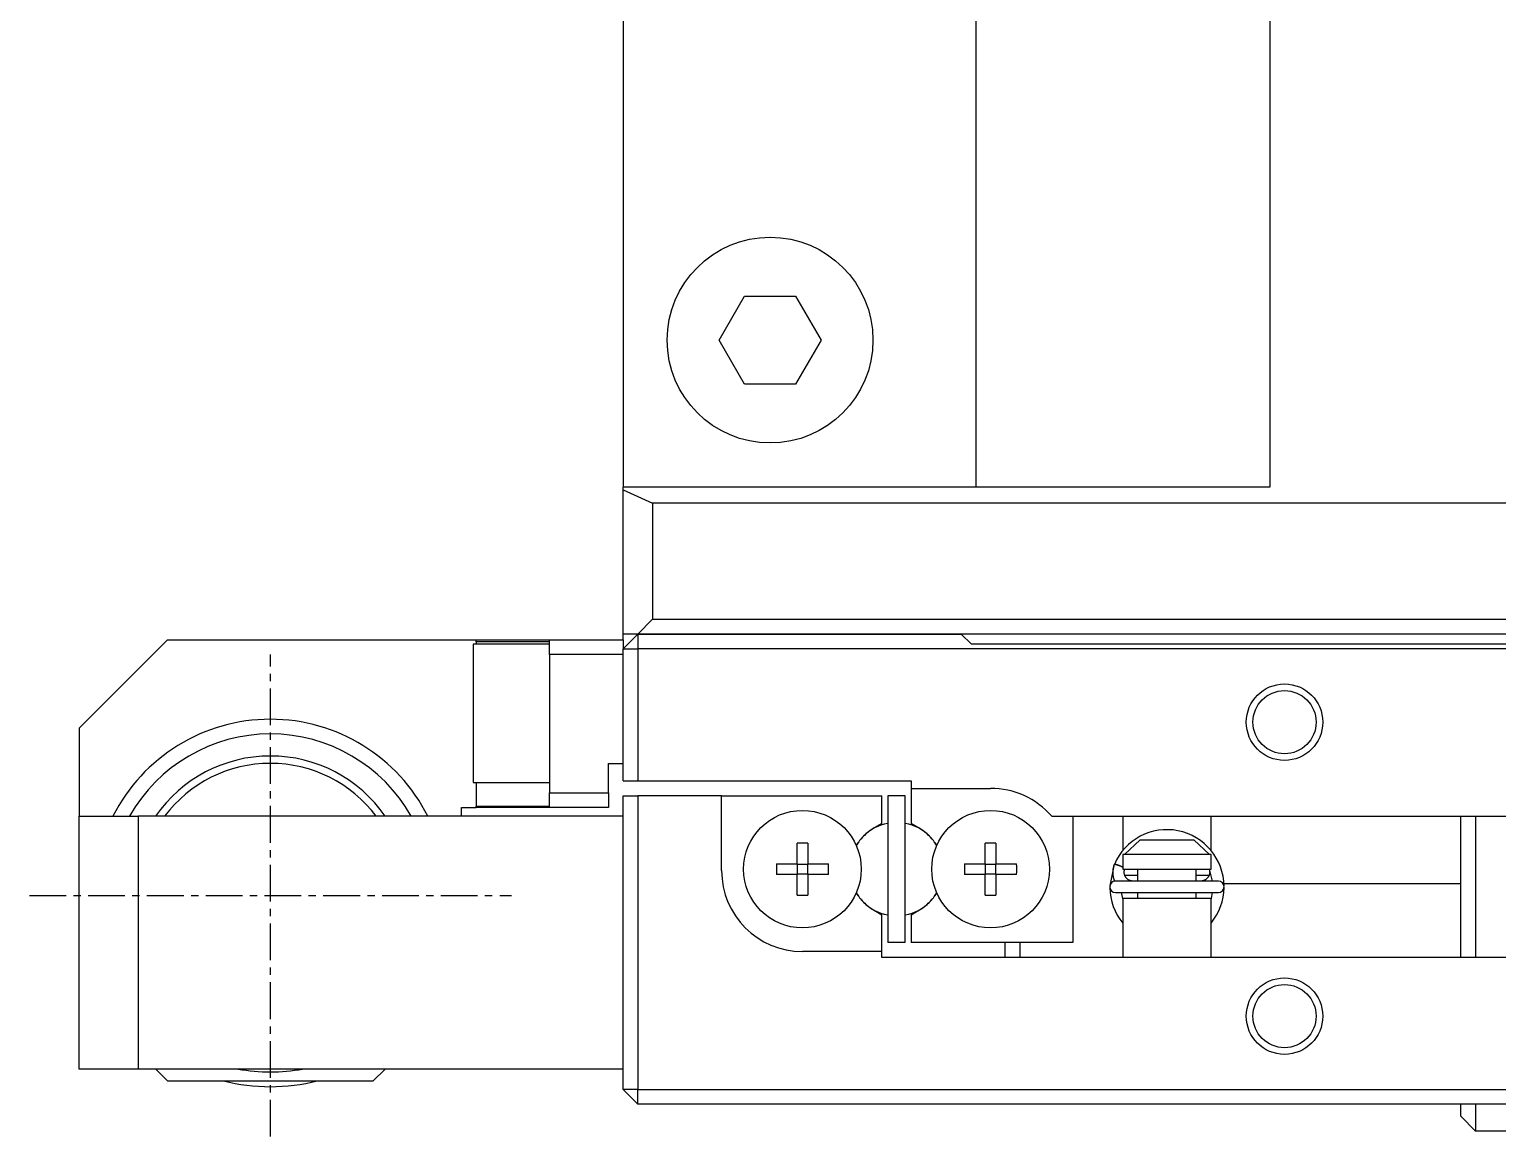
# Model space of a CAD drawing. Extents: x 60 to 297, y 47 to 311.
# Drawn here: x 59.82 to 109.77, y 205.09 to 242.76 of the extents above; entities that cross this region are included whole.
import ezdxf

# ---------------------------------------------------------------- set-up
doc = ezdxf.new("R2010")
doc.units = 0
doc.linetypes.add('CENTER', pattern=[2, 1.25, -0.25, 0.25, -0.25])
doc.layers.get('0').update_dxf_attribs({"linetype": 'CONTINUOUS'})
doc.layers.add('CENTER', color=1, linetype='CENTER')

msp = doc.modelspace()

# ---------------------------------------------------------------- linework, layer by layer
at = {"color": 7, "linetype": 'CONTINUOUS'}
for p, q in [((80.022, 261.687), (80.022, 227.187)), ((102.022, 257.174), (102.022, 227.187)), ((83.29, 232.187), (84.156, 233.687)), ((84.156, 233.687), (85.888, 233.687)), ((85.888, 233.687), (86.754, 232.187)), ((84.156, 230.687), (83.29, 232.187)), ((86.754, 232.187), (85.888, 230.687)), ((85.888, 230.687), (84.156, 230.687)), ((83.022, 227.187), (80.022, 227.187)), ((80.022, 227.096), (80.022, 227.187)), ((80.022, 222.187), (80.022, 227.096)), ((80.022, 227.096), (81.022, 226.641)), ((83.372, 227.187), (83.022, 227.187)), ((86.672, 227.187), (83.372, 227.187)), ((87.022, 227.187), (86.672, 227.187)), ((102.022, 227.187), (87.022, 227.187)), ((139.022, 226.641), (81.022, 226.641)), ((81.022, 226.641), (81.022, 222.687)), ((80.522, 222.187), (81.022, 222.687)), ((81.022, 222.687), (139.022, 222.687)), ((64.522, 221.987), (61.522, 218.987)), ((64.522, 221.987), (75.022, 221.987)), ((74.922, 221.837), (74.922, 217.137)), ((77.522, 221.837), (74.922, 221.837)), ((75.022, 221.987), (77.522, 221.987)), ((75.022, 221.918), (75.022, 221.987)), ((77.522, 221.918), (75.022, 221.918)), ((75.022, 221.918), (75.022, 221.837)), ((77.522, 221.987), (80.022, 221.987)), ((77.522, 221.487), (77.522, 221.987)), ((80.022, 221.987), (80.022, 222.187)), ((80.522, 222.187), (80.022, 222.187)), ((80.522, 222.187), (80.022, 221.687)), ((80.022, 221.987), (80.022, 221.687)), ((91.522, 222.187), (80.522, 222.187)), ((80.522, 222.187), (91.522, 222.187)), ((80.522, 222.187), (80.522, 221.687)), ((128.522, 222.187), (91.522, 222.187)), ((91.872, 221.837), (91.522, 222.187)), ((128.172, 221.837), (91.872, 221.837)), ((80.022, 221.487), (77.522, 221.487)), ((77.522, 221.487), (77.522, 216.787)), ((80.022, 217.187), (80.022, 221.687)), ((80.022, 221.687), (80.522, 221.687)), ((139.522, 221.687), (80.522, 221.687)), ((80.522, 221.687), (80.522, 217.187)), ((61.522, 218.987), (61.522, 215.987)), ((79.522, 216.787), (79.522, 217.787)), ((79.522, 217.787), (80.022, 217.787)), ((74.922, 217.137), (77.522, 217.137)), ((75.022, 217.137), (75.022, 216.327)), ((77.522, 216.787), (79.522, 216.787)), ((77.522, 216.287), (77.522, 216.787)), ((79.522, 216.787), (79.522, 216.287)), ((80.022, 217.187), (80.522, 217.187)), ((80.522, 217.187), (89.822, 217.187)), ((89.822, 217.187), (89.822, 216.937)), ((89.822, 216.937), (92.522, 216.937)), ((89.822, 216.937), (89.822, 215.738)), ((74.522, 216.287), (75.022, 216.287)), ((74.522, 215.987), (74.522, 216.287)), ((75.022, 216.327), (77.522, 216.327)), ((75.022, 216.287), (75.022, 216.327)), ((77.522, 216.287), (75.022, 216.287)), ((79.522, 216.287), (77.522, 216.287)), ((80.022, 206.687), (80.022, 216.687)), ((80.022, 216.687), (80.522, 216.687)), ((80.522, 216.687), (80.522, 206.687)), ((83.372, 216.687), (80.522, 216.687)), ((83.372, 216.687), (88.822, 216.687)), ((83.372, 214.137), (83.372, 216.687)), ((88.822, 215.738), (88.822, 216.687)), ((89.022, 216.687), (89.022, 211.687)), ((89.622, 216.687), (89.022, 216.687)), ((89.622, 211.687), (89.622, 216.687)), ((61.522, 207.387), (61.522, 215.987)), ((61.522, 215.987), (63.522, 215.987)), ((80.022, 215.987), (63.522, 215.987)), ((63.522, 215.987), (63.522, 207.387)), ((94.601, 215.987), (97.447, 215.987)), ((95.322, 215.987), (95.322, 211.687)), ((97.022, 215.987), (97.022, 214.824)), ((97.447, 215.987), (99.597, 215.987)), ((99.597, 215.987), (120.447, 215.987)), ((100.022, 214.824), (100.022, 215.987)), ((108.522, 211.187), (108.522, 215.987)), ((109.022, 215.987), (109.022, 211.187)), ((88.822, 215.738), (88.562, 215.588)), ((90.082, 215.588), (89.822, 215.738)), ((85.942, 214.367), (85.942, 215.074)), ((86.302, 215.074), (86.302, 214.367)), ((92.342, 214.367), (92.342, 215.074)), ((92.702, 215.074), (92.702, 214.367)), ((97.077, 214.687), (97.606, 215.187)), ((97.606, 215.187), (99.439, 215.187)), ((99.439, 215.187), (99.968, 214.687)), ((85.236, 214.367), (85.942, 214.367)), ((85.953, 214.357), (85.942, 214.367)), ((85.953, 214.357), (86.292, 214.357)), ((85.953, 214.018), (85.953, 214.357)), ((86.292, 214.357), (86.302, 214.367)), ((86.292, 214.357), (86.292, 214.018)), ((86.302, 214.367), (87.009, 214.367)), ((91.636, 214.367), (92.342, 214.367)), ((92.353, 214.357), (92.342, 214.367)), ((92.353, 214.357), (92.692, 214.357)), ((92.353, 214.018), (92.353, 214.357)), ((92.692, 214.357), (92.702, 214.367)), ((92.692, 214.357), (92.692, 214.018)), ((92.702, 214.367), (93.409, 214.367)), ((96.713, 214.298), (96.579, 213.615)), ((96.72, 214.318), (96.709, 214.285)), ((96.732, 214.348), (96.72, 214.318)), ((96.746, 214.377), (96.734, 214.35)), ((96.737, 214.357), (96.96, 214.29)), ((96.96, 214.29), (96.97, 214.285)), ((97.022, 214.687), (97.022, 214.187)), ((97.077, 214.687), (97.022, 214.687)), ((99.968, 214.687), (97.077, 214.687)), ((100.022, 214.687), (99.968, 214.687)), ((100.022, 214.187), (100.022, 214.687)), ((100.31, 214.351), (100.302, 214.369)), ((100.306, 214.357), (100.306, 214.361)), ((100.332, 214.295), (100.311, 214.352)), ((85.942, 214.007), (85.236, 214.007)), ((85.953, 214.018), (85.942, 214.007)), ((85.942, 213.301), (85.942, 214.007)), ((86.292, 214.018), (85.953, 214.018)), ((86.292, 214.018), (86.302, 214.007)), ((87.009, 214.007), (86.302, 214.007)), ((86.302, 214.007), (86.302, 213.301)), ((92.342, 214.007), (91.636, 214.007)), ((92.353, 214.018), (92.342, 214.007)), ((92.342, 213.301), (92.342, 214.007)), ((92.692, 214.018), (92.353, 214.018)), ((92.692, 214.018), (92.702, 214.007)), ((93.409, 214.007), (92.702, 214.007)), ((92.702, 214.007), (92.702, 213.301)), ((96.679, 214.117), (96.678, 214.083)), ((96.678, 214.083), (96.678, 214.049)), ((96.678, 214.049), (96.681, 214.015)), ((96.681, 214.151), (96.679, 214.117)), ((96.686, 214.185), (96.681, 214.151)), ((96.681, 214.015), (96.685, 213.981)), ((96.685, 213.981), (96.691, 213.947)), ((96.692, 214.219), (96.686, 214.185)), ((96.691, 213.947), (96.698, 213.913)), ((96.7, 214.252), (96.692, 214.219)), ((96.698, 213.913), (96.707, 213.88)), ((96.709, 214.285), (96.7, 214.252)), ((96.707, 213.88), (96.718, 213.848)), ((96.718, 213.848), (96.73, 213.816)), ((96.73, 213.816), (96.744, 213.785)), ((96.97, 214.285), (97.022, 214.259)), ((97.022, 214.187), (100.022, 214.187)), ((97.068, 214.097), (97.069, 214.112)), ((97.068, 214.081), (97.068, 214.097)), ((97.068, 214.066), (97.068, 214.081)), ((97.069, 214.051), (97.068, 214.066)), ((97.069, 214.112), (97.071, 214.127)), ((97.071, 214.036), (97.069, 214.051)), ((97.071, 214.127), (97.074, 214.141)), ((97.073, 214.022), (97.071, 214.036)), ((97.077, 214.007), (97.073, 214.022)), ((97.074, 214.141), (97.078, 214.156)), ((97.081, 213.992), (97.077, 214.007)), ((97.078, 214.156), (97.082, 214.17)), ((97.086, 213.978), (97.081, 213.992)), ((97.082, 214.17), (97.087, 214.185)), ((97.082, 213.987), (97.522, 213.987)), ((97.082, 213.987), (97.522, 213.987)), ((97.091, 213.964), (97.086, 213.978)), ((97.087, 214.185), (97.091, 214.195)), ((97.097, 213.951), (97.091, 213.964)), ((97.104, 213.937), (97.097, 213.951)), ((97.112, 213.924), (97.104, 213.937)), ((97.12, 213.912), (97.112, 213.924)), ((97.129, 213.899), (97.12, 213.912)), ((97.138, 213.888), (97.129, 213.899)), ((97.148, 213.877), (97.138, 213.888)), ((97.159, 213.866), (97.148, 213.877)), ((97.17, 213.856), (97.159, 213.866)), ((97.181, 213.846), (97.17, 213.856)), ((97.193, 213.837), (97.181, 213.846)), ((97.206, 213.829), (97.193, 213.837)), ((97.219, 213.821), (97.206, 213.829)), ((97.232, 213.814), (97.219, 213.821)), ((97.245, 213.807), (97.232, 213.814)), ((97.259, 213.801), (97.245, 213.807)), ((97.273, 213.796), (97.259, 213.801)), ((97.287, 213.792), (97.273, 213.796)), ((97.302, 213.788), (97.287, 213.792)), ((97.317, 213.785), (97.302, 213.788)), ((97.522, 214.187), (97.522, 213.782)), ((99.522, 213.782), (99.522, 214.187)), ((99.522, 213.987), (99.96, 213.987)), ((99.522, 213.987), (99.96, 213.987)), ((99.722, 213.787), (99.707, 213.784)), ((99.737, 213.789), (99.722, 213.787)), ((99.752, 213.793), (99.737, 213.789)), ((99.766, 213.797), (99.752, 213.793)), ((99.78, 213.802), (99.766, 213.797)), ((99.794, 213.808), (99.78, 213.802)), ((99.808, 213.814), (99.794, 213.808)), ((99.821, 213.821), (99.808, 213.814)), ((99.834, 213.829), (99.821, 213.821)), ((99.847, 213.837), (99.834, 213.829)), ((99.859, 213.846), (99.847, 213.837)), ((99.871, 213.856), (99.859, 213.846)), ((99.882, 213.866), (99.871, 213.856)), ((99.892, 213.876), (99.882, 213.866)), ((99.903, 213.887), (99.892, 213.876)), ((99.912, 213.899), (99.903, 213.887)), ((99.921, 213.911), (99.912, 213.899)), ((99.93, 213.924), (99.921, 213.911)), ((99.937, 213.937), (99.93, 213.924)), ((99.944, 213.95), (99.937, 213.937)), ((99.951, 213.963), (99.944, 213.95)), ((99.957, 213.977), (99.951, 213.963)), ((99.952, 214.199), (99.958, 214.184)), ((99.957, 214.187), (100.066, 213.782)), ((99.962, 213.992), (99.957, 213.977)), ((99.958, 214.184), (99.963, 214.17)), ((99.966, 214.006), (99.962, 213.992)), ((99.963, 214.17), (99.967, 214.155)), ((99.969, 214.021), (99.966, 214.006)), ((99.967, 214.155), (99.97, 214.141)), ((99.972, 214.036), (99.969, 214.021)), ((99.97, 214.141), (99.973, 214.126)), ((99.974, 214.051), (99.972, 214.036)), ((99.973, 214.126), (99.974, 214.111)), ((99.974, 214.111), (99.976, 214.096)), ((99.975, 214.066), (99.974, 214.051)), ((99.976, 214.081), (99.975, 214.066)), ((99.976, 214.096), (99.976, 214.081)), ((96.744, 213.785), (96.746, 213.78)), ((100.272, 213.782), (96.772, 213.782)), ((96.772, 213.392), (100.272, 213.392)), ((97.019, 213.187), (96.979, 213.392)), ((97.331, 213.782), (97.317, 213.785)), ((97.522, 213.392), (97.522, 213.187)), ((99.522, 213.187), (99.522, 213.392)), ((99.677, 213.782), (99.671, 213.782)), ((99.692, 213.783), (99.677, 213.782)), ((99.707, 213.784), (99.692, 213.783)), ((100.066, 213.392), (100.026, 213.187)), ((108.522, 213.687), (100.463, 213.687)), ((97.022, 213.176), (97.019, 213.187)), ((100.022, 213.187), (97.022, 213.187)), ((97.022, 213.187), (97.022, 211.187)), ((100.026, 213.187), (100.022, 213.174)), ((100.022, 211.187), (100.022, 213.187)), ((88.562, 212.787), (88.822, 212.636)), ((88.822, 211.387), (88.822, 212.636)), ((89.822, 212.636), (90.082, 212.787)), ((89.822, 212.636), (89.822, 211.687)), ((88.822, 211.387), (86.122, 211.387)), ((88.822, 211.187), (88.822, 211.387)), ((89.622, 211.687), (89.022, 211.687)), ((95.322, 211.687), (89.822, 211.687)), ((93.022, 211.187), (93.022, 211.687)), ((93.522, 211.687), (93.522, 211.187)), ((131.222, 211.187), (88.822, 211.187)), ((63.522, 207.387), (61.522, 207.387)), ((80.022, 207.387), (63.522, 207.387)), ((64.122, 207.387), (64.522, 206.987)), ((71.522, 206.987), (71.922, 207.387)), ((64.522, 206.987), (71.522, 206.987)), ((80.522, 206.687), (80.022, 206.687)), ((80.522, 206.187), (80.022, 206.687)), ((80.522, 206.687), (139.522, 206.687)), ((80.522, 206.187), (80.522, 206.687)), ((139.522, 206.187), (80.522, 206.187)), ((108.522, 205.779), (108.522, 206.187)), ((109.022, 206.187), (109.022, 205.271)), ((109.022, 205.271), (108.522, 205.779)), ((110.522, 205.271), (109.022, 205.271))]:
    msp.add_line(p, q, dxfattribs=at)
at = {"color": 9, "linetype": 'CONTINUOUS'}
msp.add_line((92.022, 261.731), (92.022, 227.187), dxfattribs=at)
at = {"color": 7, "linetype": 'CONTINUOUS'}
for points in [[(86.302, 215.074, 0), (86.299, 215.074, 0), (86.297, 215.074, 0), (86.294, 215.074, 0), (86.291, 215.074, 0), (86.288, 215.074, 0), (86.285, 215.074, 0), (86.283, 215.074, 0), (86.28, 215.074, 0), (86.277, 215.074, 0), (86.274, 215.074, 0), (86.271, 215.074, 0), (86.269, 215.074, 0), (86.266, 215.074, 0), (86.263, 215.074, 0), (86.26, 215.074, 0), (86.257, 215.075, 0), (86.254, 215.075, 0), (86.252, 215.075, 0), (86.249, 215.075, 0), (86.246, 215.075, 0), (86.243, 215.075, 0), (86.24, 215.075, 0), (86.238, 215.075, 0), (86.235, 215.075, 0), (86.232, 215.075, 0), (86.229, 215.075, 0), (86.226, 215.075, 0), (86.224, 215.075, 0), (86.221, 215.075, 0), (86.218, 215.075, 0), (86.215, 215.075, 0), (86.212, 215.075, 0), (86.21, 215.075, 0), (86.207, 215.075, 0), (86.204, 215.075, 0), (86.201, 215.075, 0), (86.198, 215.075, 0), (86.195, 215.075, 0), (86.193, 215.075, 0), (86.19, 215.075, 0), (86.187, 215.075, 0), (86.184, 215.076, 0), (86.181, 215.076, 0), (86.178, 215.076, 0), (86.176, 215.076, 0), (86.173, 215.076, 0), (86.17, 215.076, 0), (86.167, 215.076, 0), (86.165, 215.076, 0), (86.162, 215.076, 0), (86.159, 215.076, 0), (86.156, 215.076, 0), (86.153, 215.076, 0), (86.15, 215.076, 0), (86.148, 215.076, 0), (86.145, 215.076, 0), (86.142, 215.076, 0), (86.139, 215.076, 0), (86.136, 215.076, 0), (86.133, 215.076, 0), (86.131, 215.076, 0), (86.128, 215.076, 0), (86.125, 215.076, 0), (86.122, 215.076, 0), (86.119, 215.076, 0), (86.117, 215.076, 0), (86.114, 215.076, 0), (86.111, 215.076, 0), (86.108, 215.076, 0), (86.105, 215.076, 0), (86.103, 215.076, 0), (86.1, 215.076, 0), (86.097, 215.076, 0), (86.094, 215.076, 0), (86.091, 215.076, 0), (86.088, 215.076, 0), (86.086, 215.076, 0), (86.083, 215.076, 0), (86.08, 215.076, 0), (86.077, 215.076, 0), (86.074, 215.076, 0), (86.072, 215.076, 0), (86.069, 215.076, 0), (86.066, 215.076, 0), (86.063, 215.076, 0), (86.06, 215.076, 0), (86.058, 215.075, 0), (86.055, 215.075, 0), (86.052, 215.075, 0), (86.049, 215.075, 0), (86.046, 215.075, 0), (86.043, 215.075, 0), (86.041, 215.075, 0), (86.038, 215.075, 0), (86.035, 215.075, 0), (86.032, 215.075, 0), (86.029, 215.075, 0), (86.027, 215.075, 0), (86.024, 215.075, 0), (86.021, 215.075, 0), (86.018, 215.075, 0), (86.015, 215.075, 0), (86.013, 215.075, 0), (86.01, 215.075, 0), (86.007, 215.075, 0), (86.004, 215.075, 0), (86.001, 215.075, 0), (85.999, 215.075, 0), (85.996, 215.075, 0), (85.993, 215.075, 0), (85.99, 215.075, 0), (85.987, 215.075, 0), (85.984, 215.074, 0), (85.982, 215.074, 0), (85.979, 215.074, 0), (85.976, 215.074, 0), (85.973, 215.074, 0), (85.97, 215.074, 0), (85.968, 215.074, 0), (85.965, 215.074, 0), (85.962, 215.074, 0), (85.959, 215.074, 0), (85.956, 215.074, 0), (85.954, 215.074, 0), (85.951, 215.074, 0), (85.948, 215.074, 0), (85.945, 215.074, 0), (85.942, 215.074, 0)], [(92.702, 215.074, 0), (92.699, 215.074, 0), (92.697, 215.074, 0), (92.694, 215.074, 0), (92.691, 215.074, 0), (92.688, 215.074, 0), (92.685, 215.074, 0), (92.683, 215.074, 0), (92.68, 215.074, 0), (92.677, 215.074, 0), (92.674, 215.074, 0), (92.671, 215.074, 0), (92.668, 215.074, 0), (92.666, 215.074, 0), (92.663, 215.074, 0), (92.66, 215.074, 0), (92.657, 215.075, 0), (92.654, 215.075, 0), (92.652, 215.075, 0), (92.649, 215.075, 0), (92.646, 215.075, 0), (92.643, 215.075, 0), (92.64, 215.075, 0), (92.638, 215.075, 0), (92.635, 215.075, 0), (92.632, 215.075, 0), (92.629, 215.075, 0), (92.626, 215.075, 0), (92.624, 215.075, 0), (92.621, 215.075, 0), (92.618, 215.075, 0), (92.615, 215.075, 0), (92.612, 215.075, 0), (92.609, 215.075, 0), (92.607, 215.075, 0), (92.604, 215.075, 0), (92.601, 215.075, 0), (92.598, 215.075, 0), (92.595, 215.075, 0), (92.593, 215.075, 0), (92.59, 215.075, 0), (92.587, 215.075, 0), (92.584, 215.076, 0), (92.581, 215.076, 0), (92.579, 215.076, 0), (92.576, 215.076, 0), (92.573, 215.076, 0), (92.57, 215.076, 0), (92.567, 215.076, 0), (92.564, 215.076, 0), (92.562, 215.076, 0), (92.559, 215.076, 0), (92.556, 215.076, 0), (92.553, 215.076, 0), (92.55, 215.076, 0), (92.548, 215.076, 0), (92.545, 215.076, 0), (92.542, 215.076, 0), (92.539, 215.076, 0), (92.536, 215.076, 0), (92.534, 215.076, 0), (92.531, 215.076, 0), (92.528, 215.076, 0), (92.525, 215.076, 0), (92.522, 215.076, 0), (92.519, 215.076, 0), (92.517, 215.076, 0), (92.514, 215.076, 0), (92.511, 215.076, 0), (92.508, 215.076, 0), (92.505, 215.076, 0), (92.503, 215.076, 0), (92.5, 215.076, 0), (92.497, 215.076, 0), (92.494, 215.076, 0), (92.491, 215.076, 0), (92.489, 215.076, 0), (92.486, 215.076, 0), (92.483, 215.076, 0), (92.48, 215.076, 0), (92.477, 215.076, 0), (92.474, 215.076, 0), (92.472, 215.076, 0), (92.469, 215.076, 0), (92.466, 215.076, 0), (92.463, 215.076, 0), (92.46, 215.076, 0), (92.457, 215.075, 0), (92.455, 215.075, 0), (92.452, 215.075, 0), (92.449, 215.075, 0), (92.446, 215.075, 0), (92.444, 215.075, 0), (92.441, 215.075, 0), (92.438, 215.075, 0), (92.435, 215.075, 0), (92.432, 215.075, 0), (92.429, 215.075, 0), (92.427, 215.075, 0), (92.424, 215.075, 0), (92.421, 215.075, 0), (92.418, 215.075, 0), (92.415, 215.075, 0), (92.412, 215.075, 0), (92.41, 215.075, 0), (92.407, 215.075, 0), (92.404, 215.075, 0), (92.401, 215.075, 0), (92.398, 215.075, 0), (92.396, 215.075, 0), (92.393, 215.075, 0), (92.39, 215.075, 0), (92.387, 215.075, 0), (92.384, 215.074, 0), (92.382, 215.074, 0), (92.379, 215.074, 0), (92.376, 215.074, 0), (92.373, 215.074, 0), (92.37, 215.074, 0), (92.368, 215.074, 0), (92.365, 215.074, 0), (92.362, 215.074, 0), (92.359, 215.074, 0), (92.356, 215.074, 0), (92.353, 215.074, 0), (92.351, 215.074, 0), (92.348, 215.074, 0), (92.345, 215.074, 0), (92.342, 215.074, 0)], [(85.236, 214.367, 0), (85.236, 214.364, 0), (85.236, 214.362, 0), (85.236, 214.359, 0), (85.236, 214.356, 0), (85.236, 214.353, 0), (85.236, 214.35, 0), (85.235, 214.348, 0), (85.235, 214.345, 0), (85.235, 214.342, 0), (85.235, 214.339, 0), (85.235, 214.336, 0), (85.235, 214.333, 0), (85.235, 214.331, 0), (85.235, 214.328, 0), (85.235, 214.325, 0), (85.235, 214.322, 0), (85.235, 214.319, 0), (85.235, 214.317, 0), (85.235, 214.314, 0), (85.235, 214.311, 0), (85.235, 214.308, 0), (85.235, 214.305, 0), (85.235, 214.303, 0), (85.234, 214.3, 0), (85.234, 214.297, 0), (85.234, 214.294, 0), (85.234, 214.291, 0), (85.234, 214.288, 0), (85.234, 214.286, 0), (85.234, 214.283, 0), (85.234, 214.28, 0), (85.234, 214.277, 0), (85.234, 214.274, 0), (85.234, 214.272, 0), (85.234, 214.269, 0), (85.234, 214.266, 0), (85.234, 214.263, 0), (85.234, 214.26, 0), (85.234, 214.258, 0), (85.234, 214.255, 0), (85.234, 214.252, 0), (85.234, 214.249, 0), (85.234, 214.246, 0), (85.234, 214.243, 0), (85.234, 214.241, 0), (85.234, 214.238, 0), (85.234, 214.235, 0), (85.234, 214.232, 0), (85.234, 214.229, 0), (85.234, 214.227, 0), (85.234, 214.224, 0), (85.234, 214.221, 0), (85.234, 214.218, 0), (85.234, 214.215, 0), (85.234, 214.212, 0), (85.234, 214.21, 0), (85.234, 214.207, 0), (85.234, 214.204, 0), (85.234, 214.201, 0), (85.234, 214.198, 0), (85.234, 214.196, 0), (85.234, 214.193, 0), (85.234, 214.19, 0), (85.234, 214.187, 0), (85.234, 214.184, 0), (85.234, 214.182, 0), (85.234, 214.179, 0), (85.234, 214.176, 0), (85.234, 214.173, 0), (85.234, 214.17, 0), (85.234, 214.167, 0), (85.234, 214.165, 0), (85.234, 214.162, 0), (85.234, 214.159, 0), (85.234, 214.156, 0), (85.234, 214.153, 0), (85.234, 214.151, 0), (85.234, 214.148, 0), (85.234, 214.145, 0), (85.234, 214.142, 0), (85.234, 214.139, 0), (85.234, 214.137, 0), (85.234, 214.134, 0), (85.234, 214.131, 0), (85.234, 214.128, 0), (85.234, 214.125, 0), (85.234, 214.122, 0), (85.234, 214.12, 0), (85.234, 214.117, 0), (85.234, 214.114, 0), (85.234, 214.111, 0), (85.234, 214.108, 0), (85.234, 214.106, 0), (85.234, 214.103, 0), (85.234, 214.1, 0), (85.234, 214.097, 0), (85.234, 214.094, 0), (85.234, 214.092, 0), (85.234, 214.089, 0), (85.234, 214.086, 0), (85.234, 214.083, 0), (85.234, 214.08, 0), (85.234, 214.077, 0), (85.234, 214.075, 0), (85.235, 214.072, 0), (85.235, 214.069, 0), (85.235, 214.066, 0), (85.235, 214.063, 0), (85.235, 214.061, 0), (85.235, 214.058, 0), (85.235, 214.055, 0), (85.235, 214.052, 0), (85.235, 214.049, 0), (85.235, 214.047, 0), (85.235, 214.044, 0), (85.235, 214.041, 0), (85.235, 214.038, 0), (85.235, 214.035, 0), (85.235, 214.032, 0), (85.235, 214.03, 0), (85.235, 214.027, 0), (85.236, 214.024, 0), (85.236, 214.021, 0), (85.236, 214.018, 0), (85.236, 214.016, 0), (85.236, 214.013, 0), (85.236, 214.01, 0), (85.236, 214.007, 0)], [(87.009, 214.007, 0), (87.009, 214.01, 0), (87.009, 214.013, 0), (87.009, 214.016, 0), (87.009, 214.018, 0), (87.009, 214.021, 0), (87.009, 214.024, 0), (87.009, 214.027, 0), (87.009, 214.03, 0), (87.009, 214.032, 0), (87.009, 214.035, 0), (87.009, 214.038, 0), (87.009, 214.041, 0), (87.009, 214.044, 0), (87.01, 214.047, 0), (87.01, 214.049, 0), (87.01, 214.052, 0), (87.01, 214.055, 0), (87.01, 214.058, 0), (87.01, 214.061, 0), (87.01, 214.063, 0), (87.01, 214.066, 0), (87.01, 214.069, 0), (87.01, 214.072, 0), (87.01, 214.075, 0), (87.01, 214.077, 0), (87.01, 214.08, 0), (87.01, 214.083, 0), (87.01, 214.086, 0), (87.01, 214.089, 0), (87.01, 214.092, 0), (87.01, 214.094, 0), (87.01, 214.097, 0), (87.01, 214.1, 0), (87.01, 214.103, 0), (87.01, 214.106, 0), (87.01, 214.108, 0), (87.01, 214.111, 0), (87.01, 214.114, 0), (87.01, 214.117, 0), (87.011, 214.12, 0), (87.011, 214.122, 0), (87.011, 214.125, 0), (87.011, 214.128, 0), (87.011, 214.131, 0), (87.011, 214.134, 0), (87.011, 214.137, 0), (87.011, 214.139, 0), (87.011, 214.142, 0), (87.011, 214.145, 0), (87.011, 214.148, 0), (87.011, 214.151, 0), (87.011, 214.153, 0), (87.011, 214.156, 0), (87.011, 214.159, 0), (87.011, 214.162, 0), (87.011, 214.165, 0), (87.011, 214.167, 0), (87.011, 214.17, 0), (87.011, 214.173, 0), (87.011, 214.176, 0), (87.011, 214.179, 0), (87.011, 214.182, 0), (87.011, 214.184, 0), (87.011, 214.187, 0), (87.011, 214.19, 0), (87.011, 214.193, 0), (87.011, 214.196, 0), (87.011, 214.198, 0), (87.011, 214.201, 0), (87.011, 214.204, 0), (87.011, 214.207, 0), (87.011, 214.21, 0), (87.011, 214.212, 0), (87.011, 214.215, 0), (87.011, 214.218, 0), (87.011, 214.221, 0), (87.011, 214.224, 0), (87.011, 214.227, 0), (87.011, 214.229, 0), (87.011, 214.232, 0), (87.011, 214.235, 0), (87.011, 214.238, 0), (87.011, 214.241, 0), (87.011, 214.243, 0), (87.011, 214.246, 0), (87.011, 214.249, 0), (87.011, 214.252, 0), (87.011, 214.255, 0), (87.01, 214.258, 0), (87.01, 214.26, 0), (87.01, 214.263, 0), (87.01, 214.266, 0), (87.01, 214.269, 0), (87.01, 214.272, 0), (87.01, 214.274, 0), (87.01, 214.277, 0), (87.01, 214.28, 0), (87.01, 214.283, 0), (87.01, 214.286, 0), (87.01, 214.288, 0), (87.01, 214.291, 0), (87.01, 214.294, 0), (87.01, 214.297, 0), (87.01, 214.3, 0), (87.01, 214.303, 0), (87.01, 214.305, 0), (87.01, 214.308, 0), (87.01, 214.311, 0), (87.01, 214.314, 0), (87.01, 214.317, 0), (87.01, 214.319, 0), (87.01, 214.322, 0), (87.01, 214.325, 0), (87.01, 214.328, 0), (87.009, 214.331, 0), (87.009, 214.333, 0), (87.009, 214.336, 0), (87.009, 214.339, 0), (87.009, 214.342, 0), (87.009, 214.345, 0), (87.009, 214.348, 0), (87.009, 214.35, 0), (87.009, 214.353, 0), (87.009, 214.356, 0), (87.009, 214.359, 0), (87.009, 214.362, 0), (87.009, 214.364, 0), (87.009, 214.367, 0)], [(91.636, 214.367, 0), (91.636, 214.364, 0), (91.636, 214.362, 0), (91.636, 214.359, 0), (91.636, 214.356, 0), (91.636, 214.353, 0), (91.635, 214.35, 0), (91.635, 214.348, 0), (91.635, 214.345, 0), (91.635, 214.342, 0), (91.635, 214.339, 0), (91.635, 214.336, 0), (91.635, 214.333, 0), (91.635, 214.331, 0), (91.635, 214.328, 0), (91.635, 214.325, 0), (91.635, 214.322, 0), (91.635, 214.319, 0), (91.635, 214.317, 0), (91.635, 214.314, 0), (91.635, 214.311, 0), (91.635, 214.308, 0), (91.635, 214.305, 0), (91.635, 214.303, 0), (91.635, 214.3, 0), (91.635, 214.297, 0), (91.634, 214.294, 0), (91.634, 214.291, 0), (91.634, 214.288, 0), (91.634, 214.286, 0), (91.634, 214.283, 0), (91.634, 214.28, 0), (91.634, 214.277, 0), (91.634, 214.274, 0), (91.634, 214.272, 0), (91.634, 214.269, 0), (91.634, 214.266, 0), (91.634, 214.263, 0), (91.634, 214.26, 0), (91.634, 214.258, 0), (91.634, 214.255, 0), (91.634, 214.252, 0), (91.634, 214.249, 0), (91.634, 214.246, 0), (91.634, 214.243, 0), (91.634, 214.241, 0), (91.634, 214.238, 0), (91.634, 214.235, 0), (91.634, 214.232, 0), (91.634, 214.229, 0), (91.634, 214.227, 0), (91.634, 214.224, 0), (91.634, 214.221, 0), (91.634, 214.218, 0), (91.634, 214.215, 0), (91.634, 214.212, 0), (91.634, 214.21, 0), (91.634, 214.207, 0), (91.634, 214.204, 0), (91.634, 214.201, 0), (91.634, 214.198, 0), (91.634, 214.196, 0), (91.634, 214.193, 0), (91.634, 214.19, 0), (91.634, 214.187, 0), (91.634, 214.184, 0), (91.634, 214.182, 0), (91.634, 214.179, 0), (91.634, 214.176, 0), (91.634, 214.173, 0), (91.634, 214.17, 0), (91.634, 214.167, 0), (91.634, 214.165, 0), (91.634, 214.162, 0), (91.634, 214.159, 0), (91.634, 214.156, 0), (91.634, 214.153, 0), (91.634, 214.151, 0), (91.634, 214.148, 0), (91.634, 214.145, 0), (91.634, 214.142, 0), (91.634, 214.139, 0), (91.634, 214.137, 0), (91.634, 214.134, 0), (91.634, 214.131, 0), (91.634, 214.128, 0), (91.634, 214.125, 0), (91.634, 214.122, 0), (91.634, 214.12, 0), (91.634, 214.117, 0), (91.634, 214.114, 0), (91.634, 214.111, 0), (91.634, 214.108, 0), (91.634, 214.106, 0), (91.634, 214.103, 0), (91.634, 214.1, 0), (91.634, 214.097, 0), (91.634, 214.094, 0), (91.634, 214.092, 0), (91.634, 214.089, 0), (91.634, 214.086, 0), (91.634, 214.083, 0), (91.634, 214.08, 0), (91.635, 214.077, 0), (91.635, 214.075, 0), (91.635, 214.072, 0), (91.635, 214.069, 0), (91.635, 214.066, 0), (91.635, 214.063, 0), (91.635, 214.061, 0), (91.635, 214.058, 0), (91.635, 214.055, 0), (91.635, 214.052, 0), (91.635, 214.049, 0), (91.635, 214.047, 0), (91.635, 214.044, 0), (91.635, 214.041, 0), (91.635, 214.038, 0), (91.635, 214.035, 0), (91.635, 214.032, 0), (91.635, 214.03, 0), (91.635, 214.027, 0), (91.635, 214.024, 0), (91.636, 214.021, 0), (91.636, 214.018, 0), (91.636, 214.016, 0), (91.636, 214.013, 0), (91.636, 214.01, 0), (91.636, 214.007, 0)], [(93.409, 214.007, 0), (93.409, 214.01, 0), (93.409, 214.013, 0), (93.409, 214.016, 0), (93.409, 214.018, 0), (93.409, 214.021, 0), (93.409, 214.024, 0), (93.409, 214.027, 0), (93.409, 214.03, 0), (93.409, 214.032, 0), (93.409, 214.035, 0), (93.409, 214.038, 0), (93.409, 214.041, 0), (93.409, 214.044, 0), (93.409, 214.047, 0), (93.41, 214.049, 0), (93.41, 214.052, 0), (93.41, 214.055, 0), (93.41, 214.058, 0), (93.41, 214.061, 0), (93.41, 214.063, 0), (93.41, 214.066, 0), (93.41, 214.069, 0), (93.41, 214.072, 0), (93.41, 214.075, 0), (93.41, 214.077, 0), (93.41, 214.08, 0), (93.41, 214.083, 0), (93.41, 214.086, 0), (93.41, 214.089, 0), (93.41, 214.092, 0), (93.41, 214.094, 0), (93.41, 214.097, 0), (93.41, 214.1, 0), (93.41, 214.103, 0), (93.41, 214.106, 0), (93.41, 214.108, 0), (93.41, 214.111, 0), (93.41, 214.114, 0), (93.41, 214.117, 0), (93.411, 214.12, 0), (93.411, 214.122, 0), (93.411, 214.125, 0), (93.411, 214.128, 0), (93.411, 214.131, 0), (93.411, 214.134, 0), (93.411, 214.137, 0), (93.411, 214.139, 0), (93.411, 214.142, 0), (93.411, 214.145, 0), (93.411, 214.148, 0), (93.411, 214.151, 0), (93.411, 214.153, 0), (93.411, 214.156, 0), (93.411, 214.159, 0), (93.411, 214.162, 0), (93.411, 214.165, 0), (93.411, 214.167, 0), (93.411, 214.17, 0), (93.411, 214.173, 0), (93.411, 214.176, 0), (93.411, 214.179, 0), (93.411, 214.182, 0), (93.411, 214.184, 0), (93.411, 214.187, 0), (93.411, 214.19, 0), (93.411, 214.193, 0), (93.411, 214.196, 0), (93.411, 214.198, 0), (93.411, 214.201, 0), (93.411, 214.204, 0), (93.411, 214.207, 0), (93.411, 214.21, 0), (93.411, 214.212, 0), (93.411, 214.215, 0), (93.411, 214.218, 0), (93.411, 214.221, 0), (93.411, 214.224, 0), (93.411, 214.227, 0), (93.411, 214.229, 0), (93.411, 214.232, 0), (93.411, 214.235, 0), (93.411, 214.238, 0), (93.411, 214.241, 0), (93.411, 214.243, 0), (93.411, 214.246, 0), (93.411, 214.249, 0), (93.411, 214.252, 0), (93.411, 214.255, 0), (93.41, 214.258, 0), (93.41, 214.26, 0), (93.41, 214.263, 0), (93.41, 214.266, 0), (93.41, 214.269, 0), (93.41, 214.272, 0), (93.41, 214.274, 0), (93.41, 214.277, 0), (93.41, 214.28, 0), (93.41, 214.283, 0), (93.41, 214.286, 0), (93.41, 214.288, 0), (93.41, 214.291, 0), (93.41, 214.294, 0), (93.41, 214.297, 0), (93.41, 214.3, 0), (93.41, 214.303, 0), (93.41, 214.305, 0), (93.41, 214.308, 0), (93.41, 214.311, 0), (93.41, 214.314, 0), (93.41, 214.317, 0), (93.41, 214.319, 0), (93.41, 214.322, 0), (93.41, 214.325, 0), (93.409, 214.328, 0), (93.409, 214.331, 0), (93.409, 214.333, 0), (93.409, 214.336, 0), (93.409, 214.339, 0), (93.409, 214.342, 0), (93.409, 214.345, 0), (93.409, 214.348, 0), (93.409, 214.35, 0), (93.409, 214.353, 0), (93.409, 214.356, 0), (93.409, 214.359, 0), (93.409, 214.362, 0), (93.409, 214.364, 0), (93.409, 214.367, 0)], [(96.738, 214.351, 0), (96.738, 214.351, 0), (96.738, 214.351, 0), (96.738, 214.351, 0), (96.738, 214.351, 0), (96.738, 214.351, 0), (96.737, 214.351, 0), (96.737, 214.351, 0), (96.737, 214.351, 0), (96.737, 214.351, 0), (96.737, 214.351, 0), (96.737, 214.351, 0), (96.737, 214.351, 0), (96.737, 214.351, 0), (96.737, 214.351, 0), (96.737, 214.351, 0), (96.737, 214.351, 0), (96.737, 214.351, 0), (96.737, 214.351, 0), (96.737, 214.351, 0), (96.737, 214.351, 0), (96.737, 214.351, 0), (96.737, 214.351, 0), (96.737, 214.351, 0), (96.737, 214.351, 0), (96.736, 214.351, 0), (96.736, 214.351, 0), (96.736, 214.351, 0), (96.736, 214.351, 0), (96.736, 214.351, 0), (96.736, 214.351, 0), (96.736, 214.351, 0), (96.736, 214.351, 0), (96.736, 214.351, 0), (96.736, 214.351, 0), (96.736, 214.351, 0), (96.736, 214.351, 0), (96.736, 214.351, 0), (96.736, 214.351, 0), (96.736, 214.351, 0), (96.736, 214.351, 0), (96.736, 214.351, 0), (96.736, 214.351, 0), (96.735, 214.351, 0), (96.735, 214.35, 0), (96.735, 214.35, 0), (96.735, 214.35, 0), (96.735, 214.35, 0), (96.735, 214.35, 0), (96.735, 214.35, 0), (96.735, 214.35, 0), (96.735, 214.35, 0), (96.735, 214.35, 0), (96.735, 214.35, 0), (96.735, 214.35, 0), (96.735, 214.35, 0), (96.735, 214.35, 0), (96.735, 214.35, 0), (96.735, 214.35, 0), (96.735, 214.35, 0), (96.735, 214.35, 0), (96.735, 214.35, 0), (96.734, 214.35, 0), (96.734, 214.35, 0), (96.734, 214.35, 0), (96.734, 214.35, 0), (96.734, 214.35, 0), (96.734, 214.35, 0), (96.734, 214.35, 0), (96.734, 214.35, 0), (96.734, 214.35, 0), (96.734, 214.35, 0), (96.734, 214.35, 0), (96.734, 214.35, 0), (96.734, 214.35, 0), (96.734, 214.35, 0), (96.734, 214.35, 0), (96.734, 214.35, 0), (96.734, 214.35, 0), (96.734, 214.35, 0), (96.734, 214.35, 0), (96.734, 214.35, 0), (96.734, 214.35, 0), (96.734, 214.35, 0), (96.734, 214.35, 0), (96.734, 214.35, 0), (96.734, 214.35, 0), (96.734, 214.35, 0), (96.734, 214.35, 0), (96.734, 214.349, 0), (96.734, 214.349, 0), (96.733, 214.349, 0), (96.733, 214.349, 0), (96.733, 214.349, 0), (96.733, 214.349, 0), (96.733, 214.349, 0), (96.733, 214.349, 0), (96.733, 214.349, 0), (96.733, 214.349, 0), (96.733, 214.349, 0), (96.733, 214.349, 0), (96.733, 214.349, 0), (96.733, 214.349, 0), (96.733, 214.349, 0), (96.733, 214.349, 0), (96.733, 214.349, 0), (96.733, 214.349, 0), (96.733, 214.349, 0), (96.733, 214.349, 0), (96.733, 214.349, 0), (96.733, 214.349, 0), (96.733, 214.349, 0), (96.733, 214.349, 0), (96.733, 214.349, 0), (96.733, 214.349, 0), (96.733, 214.349, 0), (96.733, 214.349, 0), (96.733, 214.349, 0), (96.733, 214.349, 0), (96.733, 214.349, 0), (96.733, 214.349, 0), (96.733, 214.349, 0), (96.733, 214.349, 0), (96.733, 214.349, 0), (96.733, 214.348, 0), (96.733, 214.348, 0), (96.733, 214.348, 0), (96.733, 214.348, 0), (96.732, 214.348, 0)], [(96.732, 214.348, 0), (96.732, 214.348, 0), (96.732, 214.348, 0), (96.732, 214.348, 0), (96.732, 214.348, 0), (96.732, 214.348, 0), (96.732, 214.348, 0), (96.732, 214.348, 0), (96.732, 214.348, 0), (96.732, 214.348, 0), (96.732, 214.348, 0), (96.732, 214.348, 0), (96.732, 214.348, 0), (96.732, 214.348, 0), (96.732, 214.348, 0), (96.732, 214.348, 0), (96.732, 214.348, 0), (96.732, 214.348, 0), (96.732, 214.348, 0), (96.732, 214.348, 0), (96.732, 214.348, 0), (96.732, 214.348, 0), (96.732, 214.348, 0), (96.732, 214.348, 0), (96.732, 214.348, 0), (96.732, 214.348, 0), (96.732, 214.348, 0), (96.732, 214.348, 0), (96.732, 214.348, 0), (96.732, 214.348, 0), (96.732, 214.348, 0), (96.732, 214.348, 0), (96.732, 214.348, 0), (96.732, 214.348, 0), (96.732, 214.348, 0), (96.732, 214.348, 0), (96.732, 214.348, 0), (96.732, 214.348, 0), (96.732, 214.348, 0), (96.732, 214.348, 0), (96.732, 214.348, 0), (96.732, 214.348, 0), (96.732, 214.348, 0), (96.732, 214.348, 0), (96.732, 214.348, 0), (96.732, 214.348, 0), (96.732, 214.348, 0), (96.732, 214.348, 0), (96.732, 214.348, 0), (96.732, 214.348, 0), (96.732, 214.348, 0), (96.732, 214.348, 0), (96.732, 214.348, 0), (96.732, 214.348, 0), (96.732, 214.348, 0), (96.732, 214.348, 0), (96.732, 214.348, 0), (96.732, 214.348, 0), (96.732, 214.348, 0), (96.732, 214.348, 0), (96.732, 214.348, 0), (96.732, 214.348, 0), (96.732, 214.348, 0), (96.732, 214.348, 0), (96.732, 214.348, 0), (96.732, 214.348, 0), (96.732, 214.348, 0), (96.732, 214.348, 0), (96.732, 214.348, 0), (96.732, 214.348, 0), (96.732, 214.348, 0), (96.732, 214.348, 0), (96.732, 214.348, 0), (96.732, 214.348, 0), (96.732, 214.348, 0), (96.732, 214.348, 0), (96.732, 214.348, 0), (96.732, 214.348, 0), (96.732, 214.348, 0), (96.732, 214.348, 0), (96.732, 214.348, 0), (96.732, 214.348, 0), (96.732, 214.348, 0), (96.732, 214.348, 0), (96.732, 214.348, 0), (96.732, 214.348, 0), (96.732, 214.348, 0), (96.732, 214.348, 0), (96.732, 214.348, 0), (96.732, 214.348, 0), (96.732, 214.348, 0), (96.732, 214.348, 0), (96.732, 214.348, 0), (96.732, 214.348, 0), (96.732, 214.348, 0), (96.732, 214.348, 0), (96.732, 214.348, 0), (96.732, 214.348, 0), (96.732, 214.348, 0), (96.732, 214.348, 0), (96.732, 214.348, 0), (96.732, 214.348, 0), (96.732, 214.348, 0), (96.732, 214.348, 0), (96.732, 214.348, 0), (96.732, 214.348, 0), (96.732, 214.348, 0), (96.732, 214.348, 0), (96.732, 214.348, 0), (96.732, 214.348, 0), (96.732, 214.348, 0), (96.732, 214.348, 0), (96.732, 214.348, 0), (96.732, 214.348, 0), (96.732, 214.348, 0), (96.732, 214.348, 0), (96.732, 214.348, 0), (96.732, 214.348, 0), (96.732, 214.348, 0), (96.732, 214.348, 0), (96.732, 214.348, 0), (96.732, 214.348, 0), (96.732, 214.348, 0), (96.732, 214.348, 0), (96.732, 214.348, 0), (96.732, 214.348, 0), (96.732, 214.348, 0), (96.732, 214.348, 0), (96.732, 214.348, 0)], [(96.956, 214.281, 0), (96.954, 214.282, 0), (96.952, 214.283, 0), (96.95, 214.284, 0), (96.948, 214.285, 0), (96.946, 214.286, 0), (96.944, 214.286, 0), (96.941, 214.287, 0), (96.939, 214.288, 0), (96.937, 214.289, 0), (96.935, 214.29, 0), (96.933, 214.291, 0), (96.93, 214.292, 0), (96.928, 214.293, 0), (96.926, 214.294, 0), (96.924, 214.295, 0), (96.922, 214.296, 0), (96.919, 214.297, 0), (96.917, 214.298, 0), (96.915, 214.299, 0), (96.913, 214.3, 0), (96.911, 214.301, 0), (96.909, 214.301, 0), (96.906, 214.302, 0), (96.904, 214.303, 0), (96.902, 214.304, 0), (96.9, 214.305, 0), (96.898, 214.306, 0), (96.895, 214.307, 0), (96.893, 214.308, 0), (96.891, 214.309, 0), (96.889, 214.309, 0), (96.887, 214.31, 0), (96.885, 214.311, 0), (96.882, 214.312, 0), (96.88, 214.313, 0), (96.878, 214.314, 0), (96.876, 214.314, 0), (96.874, 214.315, 0), (96.872, 214.316, 0), (96.87, 214.317, 0), (96.867, 214.318, 0), (96.865, 214.319, 0), (96.863, 214.319, 0), (96.861, 214.32, 0), (96.859, 214.321, 0), (96.857, 214.322, 0), (96.855, 214.322, 0), (96.853, 214.323, 0), (96.851, 214.324, 0), (96.849, 214.325, 0), (96.847, 214.325, 0), (96.844, 214.326, 0), (96.842, 214.327, 0), (96.84, 214.327, 0), (96.838, 214.328, 0), (96.836, 214.329, 0), (96.834, 214.33, 0), (96.832, 214.33, 0), (96.83, 214.331, 0), (96.829, 214.332, 0), (96.827, 214.332, 0), (96.825, 214.333, 0), (96.823, 214.333, 0), (96.821, 214.334, 0), (96.819, 214.335, 0), (96.817, 214.335, 0), (96.815, 214.336, 0), (96.813, 214.336, 0), (96.811, 214.337, 0), (96.81, 214.338, 0), (96.808, 214.338, 0), (96.806, 214.339, 0), (96.804, 214.339, 0), (96.803, 214.34, 0), (96.801, 214.34, 0), (96.799, 214.341, 0), (96.797, 214.341, 0), (96.796, 214.342, 0), (96.794, 214.342, 0), (96.792, 214.343, 0), (96.791, 214.343, 0), (96.789, 214.343, 0), (96.788, 214.344, 0), (96.786, 214.344, 0), (96.784, 214.345, 0), (96.783, 214.345, 0), (96.781, 214.345, 0), (96.78, 214.346, 0), (96.778, 214.346, 0), (96.777, 214.347, 0), (96.775, 214.347, 0), (96.774, 214.347, 0), (96.773, 214.347, 0), (96.771, 214.348, 0), (96.77, 214.348, 0), (96.769, 214.348, 0), (96.767, 214.349, 0), (96.766, 214.349, 0), (96.765, 214.349, 0), (96.763, 214.349, 0), (96.762, 214.35, 0), (96.761, 214.35, 0), (96.76, 214.35, 0), (96.759, 214.35, 0), (96.757, 214.35, 0), (96.756, 214.351, 0), (96.755, 214.351, 0), (96.754, 214.351, 0), (96.753, 214.351, 0), (96.752, 214.351, 0), (96.751, 214.351, 0), (96.75, 214.351, 0), (96.749, 214.351, 0), (96.748, 214.351, 0), (96.747, 214.351, 0), (96.746, 214.352, 0), (96.746, 214.352, 0), (96.745, 214.352, 0), (96.744, 214.352, 0), (96.743, 214.352, 0), (96.743, 214.352, 0), (96.742, 214.352, 0), (96.741, 214.352, 0), (96.74, 214.351, 0), (96.74, 214.351, 0), (96.739, 214.351, 0), (96.739, 214.351, 0), (96.738, 214.351, 0)], [(97.022, 214.248, 0), (97.022, 214.248, 0), (97.021, 214.249, 0), (97.021, 214.249, 0), (97.02, 214.249, 0), (97.02, 214.249, 0), (97.019, 214.25, 0), (97.019, 214.25, 0), (97.019, 214.25, 0), (97.018, 214.25, 0), (97.018, 214.251, 0), (97.017, 214.251, 0), (97.017, 214.251, 0), (97.016, 214.251, 0), (97.016, 214.252, 0), (97.015, 214.252, 0), (97.015, 214.252, 0), (97.014, 214.252, 0), (97.014, 214.253, 0), (97.013, 214.253, 0), (97.013, 214.253, 0), (97.012, 214.253, 0), (97.012, 214.254, 0), (97.011, 214.254, 0), (97.011, 214.254, 0), (97.01, 214.254, 0), (97.01, 214.255, 0), (97.01, 214.255, 0), (97.009, 214.255, 0), (97.009, 214.255, 0), (97.008, 214.256, 0), (97.008, 214.256, 0), (97.007, 214.256, 0), (97.007, 214.256, 0), (97.006, 214.257, 0), (97.006, 214.257, 0), (97.005, 214.257, 0), (97.005, 214.257, 0), (97.004, 214.258, 0), (97.004, 214.258, 0), (97.003, 214.258, 0), (97.003, 214.258, 0), (97.002, 214.259, 0), (97.002, 214.259, 0), (97.001, 214.259, 0), (97.001, 214.259, 0), (97, 214.26, 0), (97, 214.26, 0), (96.999, 214.26, 0), (96.999, 214.26, 0), (96.998, 214.261, 0), (96.998, 214.261, 0), (96.997, 214.261, 0), (96.997, 214.261, 0), (96.996, 214.262, 0), (96.996, 214.262, 0), (96.995, 214.262, 0), (96.995, 214.262, 0), (96.994, 214.263, 0), (96.994, 214.263, 0), (96.993, 214.263, 0), (96.993, 214.263, 0), (96.992, 214.264, 0), (96.992, 214.264, 0), (96.991, 214.264, 0), (96.99, 214.265, 0), (96.99, 214.265, 0), (96.989, 214.265, 0), (96.989, 214.265, 0), (96.988, 214.266, 0), (96.988, 214.266, 0), (96.987, 214.266, 0), (96.987, 214.266, 0), (96.986, 214.267, 0), (96.986, 214.267, 0), (96.985, 214.267, 0), (96.985, 214.267, 0), (96.984, 214.268, 0), (96.984, 214.268, 0), (96.983, 214.268, 0), (96.983, 214.268, 0), (96.982, 214.269, 0), (96.981, 214.269, 0), (96.981, 214.269, 0), (96.98, 214.269, 0), (96.98, 214.27, 0), (96.979, 214.27, 0), (96.979, 214.27, 0), (96.978, 214.27, 0), (96.978, 214.271, 0), (96.977, 214.271, 0), (96.977, 214.271, 0), (96.976, 214.271, 0), (96.976, 214.272, 0), (96.975, 214.272, 0), (96.975, 214.272, 0), (96.974, 214.272, 0), (96.973, 214.273, 0), (96.973, 214.273, 0), (96.972, 214.273, 0), (96.972, 214.274, 0), (96.971, 214.274, 0), (96.971, 214.274, 0), (96.97, 214.274, 0), (96.97, 214.275, 0), (96.969, 214.275, 0), (96.969, 214.275, 0), (96.968, 214.275, 0), (96.967, 214.276, 0), (96.967, 214.276, 0), (96.966, 214.276, 0), (96.966, 214.276, 0), (96.965, 214.277, 0), (96.965, 214.277, 0), (96.964, 214.277, 0), (96.964, 214.277, 0), (96.963, 214.278, 0), (96.963, 214.278, 0), (96.962, 214.278, 0), (96.961, 214.278, 0), (96.961, 214.279, 0), (96.96, 214.279, 0), (96.96, 214.279, 0), (96.959, 214.279, 0), (96.959, 214.28, 0), (96.958, 214.28, 0), (96.957, 214.28, 0), (96.957, 214.28, 0), (96.956, 214.281, 0)], [(85.942, 213.301, 0), (85.945, 213.301, 0), (85.948, 213.301, 0), (85.951, 213.301, 0), (85.954, 213.301, 0), (85.956, 213.3, 0), (85.959, 213.3, 0), (85.962, 213.3, 0), (85.965, 213.3, 0), (85.968, 213.3, 0), (85.97, 213.3, 0), (85.973, 213.3, 0), (85.976, 213.3, 0), (85.979, 213.3, 0), (85.982, 213.3, 0), (85.984, 213.3, 0), (85.987, 213.3, 0), (85.99, 213.3, 0), (85.993, 213.3, 0), (85.996, 213.3, 0), (85.999, 213.3, 0), (86.001, 213.3, 0), (86.004, 213.3, 0), (86.007, 213.299, 0), (86.01, 213.299, 0), (86.013, 213.299, 0), (86.015, 213.299, 0), (86.018, 213.299, 0), (86.021, 213.299, 0), (86.024, 213.299, 0), (86.027, 213.299, 0), (86.029, 213.299, 0), (86.032, 213.299, 0), (86.035, 213.299, 0), (86.038, 213.299, 0), (86.041, 213.299, 0), (86.043, 213.299, 0), (86.046, 213.299, 0), (86.049, 213.299, 0), (86.052, 213.299, 0), (86.055, 213.299, 0), (86.058, 213.299, 0), (86.06, 213.299, 0), (86.063, 213.299, 0), (86.066, 213.299, 0), (86.069, 213.299, 0), (86.072, 213.299, 0), (86.074, 213.299, 0), (86.077, 213.299, 0), (86.08, 213.299, 0), (86.083, 213.299, 0), (86.086, 213.299, 0), (86.088, 213.299, 0), (86.091, 213.299, 0), (86.094, 213.299, 0), (86.097, 213.299, 0), (86.1, 213.299, 0), (86.103, 213.299, 0), (86.105, 213.299, 0), (86.108, 213.299, 0), (86.111, 213.299, 0), (86.114, 213.299, 0), (86.117, 213.299, 0), (86.119, 213.299, 0), (86.122, 213.299, 0), (86.125, 213.299, 0), (86.128, 213.299, 0), (86.131, 213.299, 0), (86.133, 213.299, 0), (86.136, 213.299, 0), (86.139, 213.299, 0), (86.142, 213.299, 0), (86.145, 213.299, 0), (86.148, 213.299, 0), (86.15, 213.299, 0), (86.153, 213.299, 0), (86.156, 213.299, 0), (86.159, 213.299, 0), (86.162, 213.299, 0), (86.165, 213.299, 0), (86.167, 213.299, 0), (86.17, 213.299, 0), (86.173, 213.299, 0), (86.176, 213.299, 0), (86.178, 213.299, 0), (86.181, 213.299, 0), (86.184, 213.299, 0), (86.187, 213.299, 0), (86.19, 213.299, 0), (86.193, 213.299, 0), (86.195, 213.299, 0), (86.198, 213.299, 0), (86.201, 213.299, 0), (86.204, 213.299, 0), (86.207, 213.299, 0), (86.21, 213.299, 0), (86.212, 213.299, 0), (86.215, 213.299, 0), (86.218, 213.299, 0), (86.221, 213.299, 0), (86.224, 213.299, 0), (86.226, 213.299, 0), (86.229, 213.299, 0), (86.232, 213.299, 0), (86.235, 213.299, 0), (86.238, 213.299, 0), (86.24, 213.3, 0), (86.243, 213.3, 0), (86.246, 213.3, 0), (86.249, 213.3, 0), (86.252, 213.3, 0), (86.254, 213.3, 0), (86.257, 213.3, 0), (86.26, 213.3, 0), (86.263, 213.3, 0), (86.266, 213.3, 0), (86.269, 213.3, 0), (86.271, 213.3, 0), (86.274, 213.3, 0), (86.277, 213.3, 0), (86.28, 213.3, 0), (86.283, 213.3, 0), (86.285, 213.3, 0), (86.288, 213.3, 0), (86.291, 213.301, 0), (86.294, 213.301, 0), (86.297, 213.301, 0), (86.299, 213.301, 0), (86.302, 213.301, 0)], [(92.342, 213.301, 0), (92.345, 213.301, 0), (92.348, 213.301, 0), (92.351, 213.301, 0), (92.353, 213.301, 0), (92.356, 213.3, 0), (92.359, 213.3, 0), (92.362, 213.3, 0), (92.365, 213.3, 0), (92.368, 213.3, 0), (92.37, 213.3, 0), (92.373, 213.3, 0), (92.376, 213.3, 0), (92.379, 213.3, 0), (92.382, 213.3, 0), (92.384, 213.3, 0), (92.387, 213.3, 0), (92.39, 213.3, 0), (92.393, 213.3, 0), (92.396, 213.3, 0), (92.398, 213.3, 0), (92.401, 213.3, 0), (92.404, 213.3, 0), (92.407, 213.299, 0), (92.41, 213.299, 0), (92.412, 213.299, 0), (92.415, 213.299, 0), (92.418, 213.299, 0), (92.421, 213.299, 0), (92.424, 213.299, 0), (92.427, 213.299, 0), (92.429, 213.299, 0), (92.432, 213.299, 0), (92.435, 213.299, 0), (92.438, 213.299, 0), (92.441, 213.299, 0), (92.444, 213.299, 0), (92.446, 213.299, 0), (92.449, 213.299, 0), (92.452, 213.299, 0), (92.455, 213.299, 0), (92.457, 213.299, 0), (92.46, 213.299, 0), (92.463, 213.299, 0), (92.466, 213.299, 0), (92.469, 213.299, 0), (92.472, 213.299, 0), (92.474, 213.299, 0), (92.477, 213.299, 0), (92.48, 213.299, 0), (92.483, 213.299, 0), (92.486, 213.299, 0), (92.489, 213.299, 0), (92.491, 213.299, 0), (92.494, 213.299, 0), (92.497, 213.299, 0), (92.5, 213.299, 0), (92.503, 213.299, 0), (92.505, 213.299, 0), (92.508, 213.299, 0), (92.511, 213.299, 0), (92.514, 213.299, 0), (92.517, 213.299, 0), (92.519, 213.299, 0), (92.522, 213.299, 0), (92.525, 213.299, 0), (92.528, 213.299, 0), (92.531, 213.299, 0), (92.534, 213.299, 0), (92.536, 213.299, 0), (92.539, 213.299, 0), (92.542, 213.299, 0), (92.545, 213.299, 0), (92.548, 213.299, 0), (92.55, 213.299, 0), (92.553, 213.299, 0), (92.556, 213.299, 0), (92.559, 213.299, 0), (92.562, 213.299, 0), (92.564, 213.299, 0), (92.567, 213.299, 0), (92.57, 213.299, 0), (92.573, 213.299, 0), (92.576, 213.299, 0), (92.579, 213.299, 0), (92.581, 213.299, 0), (92.584, 213.299, 0), (92.587, 213.299, 0), (92.59, 213.299, 0), (92.593, 213.299, 0), (92.595, 213.299, 0), (92.598, 213.299, 0), (92.601, 213.299, 0), (92.604, 213.299, 0), (92.607, 213.299, 0), (92.609, 213.299, 0), (92.612, 213.299, 0), (92.615, 213.299, 0), (92.618, 213.299, 0), (92.621, 213.299, 0), (92.624, 213.299, 0), (92.626, 213.299, 0), (92.629, 213.299, 0), (92.632, 213.299, 0), (92.635, 213.299, 0), (92.638, 213.299, 0), (92.64, 213.3, 0), (92.643, 213.3, 0), (92.646, 213.3, 0), (92.649, 213.3, 0), (92.652, 213.3, 0), (92.654, 213.3, 0), (92.657, 213.3, 0), (92.66, 213.3, 0), (92.663, 213.3, 0), (92.666, 213.3, 0), (92.668, 213.3, 0), (92.671, 213.3, 0), (92.674, 213.3, 0), (92.677, 213.3, 0), (92.68, 213.3, 0), (92.683, 213.3, 0), (92.685, 213.3, 0), (92.688, 213.3, 0), (92.691, 213.301, 0), (92.694, 213.301, 0), (92.697, 213.301, 0), (92.699, 213.301, 0), (92.702, 213.301, 0)]]:
    msp.add_polyline3d(points, dxfattribs=at)
for centre, radius in [((85.022, 232.187), 3.5), ((102.522, 219.187), 1.075), ((86.122, 214.187), 2), ((92.522, 214.187), 2), ((102.522, 209.187), 1.075)]:
    msp.add_circle(centre, radius, dxfattribs=at)
at = {"color": 3, "linetype": 'CONTINUOUS'}
for centre in [(102.522, 219.187), (102.522, 209.187)]:
    msp.add_circle(centre, 1.3, dxfattribs=at)
at = {"color": 7, "linetype": 'CONTINUOUS'}
for centre, radius, start, end in [((68.022, 213.287), 6, 26.7437, 153.2563), ((68.022, 213.287), 5.5, 29.4004, 150.5996), ((68.022, 213.287), 4.75, 34.6402, 145.3598), ((92.522, 214.187), 2.75, 40.8852, 90), ((89.437, 214.072), 1.75, 135, 148.1185), ((89.322, 214.187), 1.587, 135.0003, 149.5667), ((89.322, 214.187), 1.587, 100.893, 135.0003), ((89.437, 214.072), 1.75, 120, 135), ((89.322, 214.187), 1.587, 45.0002, 79.1069), ((89.207, 214.072), 1.75, 45, 60), ((89.322, 214.187), 1.587, 30.4332, 45.0002), ((89.207, 214.072), 1.75, 31.8815, 45), ((98.522, 213.587), 1.944, 0.7446, 156.9642), ((86.122, 214.137), 2.75, 180, 270), ((89.437, 214.302), 1.75, 211.8815, 225), ((89.322, 214.187), 1.587, 210.4333, 224.9998), ((89.322, 214.187), 1.587, 314.9998, 329.5668), ((89.207, 214.302), 1.75, 315, 328.1185), ((96.772, 213.587), 0.195, 90, 270), ((98.527, 213.589), 1.949, 180.7419, 219.426), ((98.528, 213.585), 1.938, 320.4435, 359.322), ((100.272, 213.587), 0.195, 270, 90), ((89.322, 214.187), 1.587, 224.9998, 259.107), ((89.437, 214.302), 1.75, 225, 240), ((89.322, 214.187), 1.587, 280.8931, 314.9998), ((89.207, 214.302), 1.75, 300, 315), ((68.022, 213.287), 6, 259.5247, 280.4753), ((68.022, 213.287), 6.5, 255.75, 284.25)]:
    msp.add_arc(centre, radius, start, end, dxfattribs=at)
at = {"color": 9, "linetype": 'CONTINUOUS'}
msp.add_arc((68.022, 213.287), 4.5, 36.8699, 143.1301, dxfattribs=at)
at = {"layer": 'CENTER', "color": 1, "linetype": 'CENTER'}
for p, q in [((68.022, 205.087), (68.022, 221.487)), ((59.822, 213.287), (76.222, 213.287))]:
    msp.add_line(p, q, dxfattribs=at)

doc.saveas('drawing.dxf')
